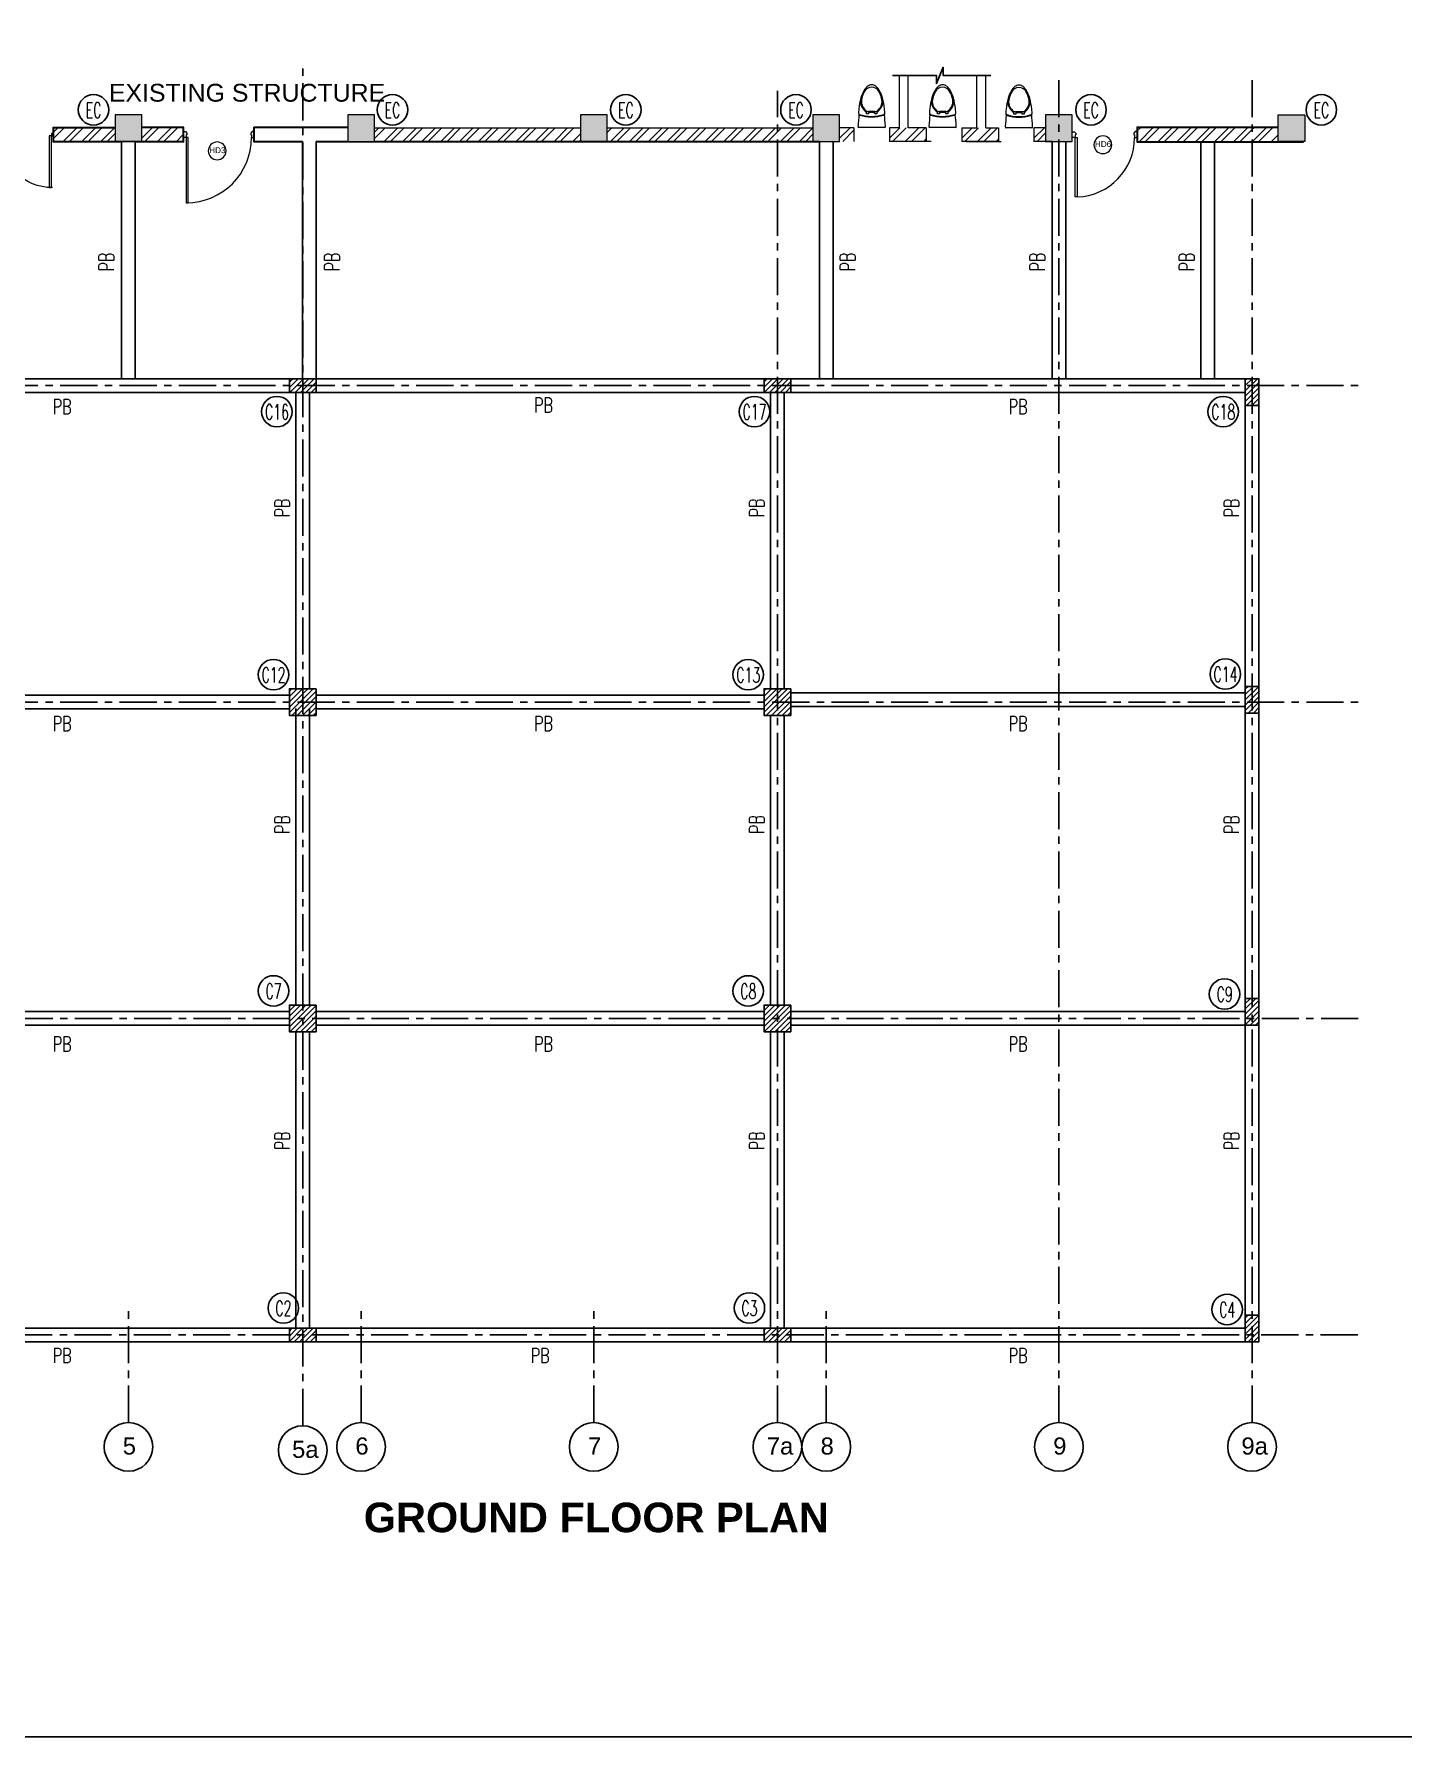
# Model space of a CAD drawing. Header units: millimetres. Extents: x 2659630 to 6742168, y -2425387 to -732288.
# Drawn here: x 2950314 to 2973377, y -1094519 to -1065675 of the extents above; entities that cross this region are included whole.
import ezdxf
from ezdxf.enums import TextEntityAlignment as Align

# ---------------------------------------------------------------- set-up
doc = ezdxf.new("R2010")
doc.units = ezdxf.units.MM
doc.header["$PDMODE"] = 35
doc.header["$PDSIZE"] = -25
doc.linetypes.add('CENTER', pattern=[2, 1.25, -0.25, 0.25, -0.25])
for name, color, linetype, lineweight in [('A-ANNO-DIMS', 211, 'Continuous', 9), ('A-AREA-IDEN', 2, 'Continuous', 9), ('A-DOOR', 31, 'Continuous', 18), ('A-DOOR-FRAM', 31, 'Continuous', 18), ('A-DOOR-IDEN', 31, 'Continuous', 9), ('A-furniture', 37, 'Continuous', 0), ('A-GRID-DIMS', 211, 'Continuous', 9), ('A-hatch', 253, 'Continuous', 0), ('A-PLASTER', 50, 'Continuous', 0), ('A-RCC', 2, 'Continuous', 0), ('A-WALL', 113, 'Continuous', 9), ('A-WALL-PATT', 111, 'Continuous', 0), ('licensing text', 7, 'Continuous', 5)]:
    doc.layers.add(name, color=color, linetype=linetype, lineweight=lineweight)
for name, color, linetype in [('S-BEAM NO', 3, 'Continuous'), ('S-BEAM OUTER', 4, 'Continuous'), ('S-BRECK LINE', 8, 'Continuous'), ('S-COLUMN', 1, 'Continuous'), ('S-COLUMN CIRCLE', 9, 'Continuous'), ('S-COLUMN HATCH', 8, 'Continuous'), ('S-COLUMN NO', 2, 'Continuous'), ('S-GRIDE CIRCLE', 8, 'Continuous'), ('S-GRIDE LINE', 8, 'CENTER'), ('S-GRIDE NO', 1, 'Continuous')]:
    doc.layers.add(name, color=color, linetype=linetype)
doc.layers.get('A-ANNO-DIMS').off()
doc.styles.add('Arial', font='arial.ttf', dxfattribs={"height": 123})
doc.styles.add('Arial_1', font='arial.ttf', dxfattribs={"height": 98.353293})
doc.styles.add('Arial_B', font='arialbd.ttf', dxfattribs={"height": 125.853552})
doc.styles.add('ROMANS', font='r.shx', dxfattribs={"width": 0.7})
doc.dimstyles.new('Diagonal_-_2_5mm_Arial', dxfattribs={"dimscale": 304.8, "dimtxt": 123, "dimasz": 0.32, "dimexe": 0.4, "dimexo": 0.5, "dimgap": 0.28, "dimtad": 1, "dimdec": 0, "dimzin": 0, "dimdsep": 46, "dimtxsty": 'Arial', "dimblk1": 'OBLIQUE', "dimblk2": 'OBLIQUE', "dimsah": 1, "dimcen": 0.09, "dimdle": 0.4, "dimazin": 0, "dimtfac": 1, "dimtdec": 0, "dimtix": 1, "dimtmove": 0, "dimatfit": 3, "dimfxl": 1, "dimfxlon": 1, "dimtvp": 1, "dimtolj": 1, "dimtzin": 0, "dimarcsym": 2})
pattern_1 = [(225, (-695727.887, -212175.8), (44.9012806, -44.9012806), [])]
pattern_2 = [(45, (2777482.52, -1241117.36), (-159.09903, 159.09903), []), (45, (2777588.58, -1241117.36), (-159.09903, 159.09903), [])]

# ---------------------------------------------------------------- blocks, each defined once
blk = doc.blocks.new('_Oblique')
at = {"color": 0, "linetype": 'ByBlock', "lineweight": -2}
blk.add_line((-0.5, -0.5), (0.5, 0.5), dxfattribs=at)
blk = doc.blocks.new('*D1912')
at = {"layer": 'A-GRID-DIMS', "color": 0, "lineweight": -2}
for p, q in [((3026076, -1094062), (3026076, -1094489)), ((2800878, -1094367), (3026198, -1094367)), ((2801000, -1094519), (2801000, -1094489))]:
    blk.add_line(p, q, dxfattribs=at)
at = {"layer": 'Defpoints', "color": 0, "ltscale": 2500}
for p in [(3026076, -1039892), (2801000, -1094367), (3026076, -1094367)]:
    blk.add_point(p, dxfattribs=at)
at = {"layer": 'A-GRID-DIMS', "color": 0, "lineweight": -2, "ltscale": 2500, "xscale": 97.536, "yscale": 97.536, "zscale": 97.536, "rotation": 180}
blk.add_blockref('_Oblique', (2801000, -1094367), dxfattribs=at)
at = {"layer": 'A-GRID-DIMS', "color": 0, "lineweight": -2, "ltscale": 2500, "xscale": 97.536, "yscale": 97.536, "zscale": 97.536}
blk.add_blockref('_Oblique', (3026076, -1094367), dxfattribs=at)
at = {"layer": 'A-GRID-DIMS', "color": 0, "ltscale": 2500, "insert": (2913538, -1094219), "char_height": 123, "attachment_point": 5, "style": 'Arial', "bg_fill": 3, "box_fill_scale": 1.1, "bg_fill_color": 257, "bg_fill_transparency": 0}
blk.add_mtext('\\A1;225076', dxfattribs=at)
blk = doc.blocks.new('DOOR D9-1800X2500-PLN')
at = {"layer": 'A-DOOR'}
for p, q in [((12, 40, 0), (12, 25, 0)), ((37, 40, 0), (12, 40, 0)), ((12, 25, 0), (22, 25, 0)), ((12, 15, 0), (12, 0, 0)), ((22, 15, 0), (12, 15, 0)), ((12, 0, 0), (37, 0, 0)), ((14, 27, 0), (14, 38, 0)), ((14, 38, 0), (22, 38, 0)), ((22, 27, 0), (14, 27, 0)), ((14, 2, 0), (14, 13, 0)), ((14, 13, 0), (22, 13, 0)), ((22, 2, 0), (14, 2, 0)), ((22, 38, 0), (22, 27, 0)), ((22, 25, 0), (22, 15, 0)), ((22, 13, 0), (22, 2, 0)), ((24, 10, 0), (24, 30, 0)), ((24, 30, 0), (30, 30, 0)), ((30, 10, 0), (24, 10, 0)), ((26, 32, 0), (26, 34, 0)), ((35, 32, 0), (26, 32, 0)), ((26, 6, 0), (26, 8, 0)), ((26, 8, 0), (35, 8, 0)), ((27, 37, 0), (28, 37, 0)), ((28, 4, 0), (27, 4, 0)), ((28, 37, 0), (28, 38, 0)), ((28, 38, 0), (35, 38, 0)), ((28, 2, 0), (28, 4, 0)), ((35, 2, 0), (28, 2, 0)), ((30, 30, 0), (30, 10, 0)), ((32, 10, 0), (32, 30, 0)), ((32, 30, 0), (35, 30, 0)), ((35, 10, 0), (32, 10, 0)), ((35, 38, 0), (35, 32, 0)), ((35, 30, 0), (35, 25, 0)), ((35, 25, 0), (37, 25, 0)), ((37, 15, 0), (35, 15, 0)), ((35, 15, 0), (35, 10, 0)), ((35, 8, 0), (35, 2, 0)), ((37, 25, 0), (37, 40, 0)), ((37, 0, 0), (37, 15, 0)), ((1763, 25, 0), (1763, 40, 0)), ((1763, 40, 0), (1788, 40, 0)), ((1766, 25, 0), (1763, 25, 0)), ((1763, 0, 0), (1763, 15, 0)), ((1763, 15, 0), (1766, 15, 0)), ((1788, 0, 0), (1763, 0, 0)), ((1772, 38, 0), (1766, 38, 0)), ((1766, 38, 0), (1766, 32, 0)), ((1766, 32, 0), (1774, 32, 0)), ((1768, 30, 0), (1766, 30, 0)), ((1766, 30, 0), (1766, 25, 0)), ((1766, 15, 0), (1766, 10, 0)), ((1766, 10, 0), (1768, 10, 0)), ((1766, 8, 0), (1766, 2, 0)), ((1774, 8, 0), (1766, 8, 0)), ((1766, 2, 0), (1772, 2, 0)), ((1768, 10, 0), (1768, 30, 0)), ((1770, 30, 0), (1770, 10, 0)), ((1776, 30, 0), (1770, 30, 0)), ((1770, 10, 0), (1776, 10, 0)), ((1772, 37, 0), (1772, 38, 0)), ((1773, 37, 0), (1772, 37, 0)), ((1772, 2, 0), (1772, 4, 0)), ((1772, 4, 0), (1773, 4, 0)), ((1774, 32, 0), (1774, 34, 0)), ((1774, 6, 0), (1774, 8, 0)), ((1776, 10, 0), (1776, 30, 0)), ((1778, 38, 0), (1778, 27, 0)), ((1786, 38, 0), (1778, 38, 0)), ((1778, 27, 0), (1786, 27, 0)), ((1788, 25, 0), (1778, 25, 0)), ((1778, 25, 0), (1778, 15, 0)), ((1778, 15, 0), (1788, 15, 0)), ((1786, 13, 0), (1778, 13, 0)), ((1778, 13, 0), (1778, 2, 0)), ((1778, 2, 0), (1786, 2, 0)), ((1786, 27, 0), (1786, 38, 0)), ((1786, 2, 0), (1786, 13, 0)), ((1788, 40, 0), (1788, 25, 0)), ((1788, 15, 0), (1788, 0, 0))]:
    blk.add_line(p, q, dxfattribs=at)
at = {"layer": 'A-DOOR', "elevation": 0}
for points in [[(77, 40), (77, 915), (37, 915), (37, 40)], [(1723, 40), (1723, 915), (1763, 915), (1763, 40)]]:
    blk.add_lwpolyline(points, close=True, dxfattribs=at)
at = {"layer": 'A-DOOR'}
for centre, radius, start, end in [((25, 40), 875, 359.997, 90), ((1775, 40), 875, 90, 180.003), ((25, 36, 0), 2, 14.449, 289.7958), ((25, 4, 0), 2, 70.1472, 345.494), ((1775, 36, 0), 2, 250.2042, 165.551), ((1775, 4, 0), 2, 194.506, 109.8528)]:
    blk.add_arc(centre, radius, start, end, dxfattribs=at)
blk = doc.blocks.new('M_Door Tag_Mahindra_2_0mm - M_Door Tag_Mahindra 2-1437518-GROUND FLOOR PLAN-01')
at = {"layer": 'A-DOOR-IDEN'}
blk.add_circle((0, 0), 3, dxfattribs=at)
blk = doc.blocks.new('A$C649E5817')
at = {"layer": 'A-DOOR-FRAM'}
for p, q in [((0, 1190), (12, 1190)), ((0, 1110), (0, 1190)), ((12, 1200), (40, 1200)), ((12, 1190), (12, 1200)), ((40, 1200), (60, 1175)), ((60, 1175), (60, 1145)), ((1160, 1200), (1140, 1175)), ((1140, 1175), (1140, 1145)), ((1188, 1200), (1160, 1200)), ((1188, 1190), (1188, 1200)), ((1200, 1190), (1188, 1190)), ((1200, 1110), (1200, 1190)), ((12, 1110), (0, 1110)), ((12, 1100), (12, 1110)), ((50, 1100), (12, 1100)), ((60, 1145), (50, 1145)), ((50, 1145), (50, 1100)), ((1140, 1145), (1150, 1145)), ((1150, 1145), (1150, 1100)), ((1150, 1100), (1188, 1100)), ((1188, 1100), (1188, 1110)), ((1188, 1110), (1200, 1110))]:
    blk.add_line(p, q, dxfattribs=at)
blk.add_lwpolyline([(84, 1100), (50, 1100), (50, 0), (84, 0)], close=True, dxfattribs=at)
blk.add_arc((50, 1100), 1100, 270, 359.984, dxfattribs=at)
blk = doc.blocks.new('hjhgkhjjkhk')
at = {"layer": 'A-furniture', "linetype": 'ByBlock'}
for p, q in [((-3239410, 38907, -500), (-3238943, 38907, -500)), ((-3239263, 38679, -500), (-3239230, 38679, -500)), ((-3239263, 38630, -500), (-3239263, 38679, -500)), ((-3239230, 38679, -500), (-3239230, 38637, -500)), ((-3239123, 38651, -500), (-3239230, 38651, -500)), ((-3239123, 38679, -500), (-3239090, 38679, -500)), ((-3239123, 38637, -500), (-3239123, 38679, -500)), ((-3239090, 38679, -500), (-3239090, 38630, -500)), ((-3239231, 38637, -500), (-3239122, 38637, -500))]:
    blk.add_line(p, q, dxfattribs=at)
for centre, radius, start, end in [((-3239382, 38882, -500), 25.6, 103.2172, 184.3205), ((-3234363, 39215, -500), 5055, 183.7972, 185.9339), ((-3239285, 38652, -500), 114, 159.1995, 186.5683), ((-3239383, 38693, -500), 7.92, 185.9341, 288.7781), ((-3239379, 38706, -500), 7.92, 185.267, 288.2867), ((-3239176, 38085, -500), 635, 71.2219, 108.7781), ((-3239176, 38092, -500), 639, 71.7134, 108.2867), ((-3239125, 38450, -500), 244, 124.5259, 152.5265), ((-3239228, 38450, -500), 244, 27.4735, 55.4741), ((-3238974, 38706, -500), 7.92, 251.7135, 354.733), ((-3238970, 38693, -500), 7.92, 251.2221, 354.0659), ((-3238971, 38882, -500), 25.6, 355.6795, 76.7816), ((-3243990, 39215, -500), 5055, 354.0661, 356.2028), ((-3239068, 38652, -500), 114, 353.4317, 20.8005), ((-3234351, 39220, -500), 5080, 186.5683, 187.0896), ((-3238431, 38682, -500), 965, 185.2831, 196.4207), ((-3239160, 38466, -500), 206, 151.8794, 195.9425), ((-3238749, 38591, -500), 635, 196.5593, 209.3999), ((-3239160, 38466, -500), 191, 160.1349, 195.9191), ((-3238749, 38591, -500), 620, 196.5666, 207.1313), ((-3239125, 38450, -500), 229, 133.9968, 159.4423), ((-3239231, 38561, -500), 76.2, 90, 133.9968), ((-3239122, 38561, -500), 76.2, 46.0032, 90), ((-3239228, 38450, -500), 229, 20.5577, 46.0032), ((-3239604, 38591, -500), 620, 332.8687, 343.4334), ((-3239604, 38591, -500), 635, 330.6001, 343.4407), ((-3239193, 38466, -500), 191, 344.0809, 19.8651), ((-3239193, 38466, -500), 206, 344.0575, 28.1207), ((-3239921, 38682, -500), 965, 343.5793, 354.7169), ((-3244002, 39220, -500), 5080, 352.9104, 353.4317), ((-3239114, 38385, -500), 216, 209.3045, 232.3768), ((-3239176, 38371, -500), 140, 207.1313, 332.8687), ((-3239176, 38301, -500), 111, 231.6356, 270), ((-3239176, 38301, -500), 111, 270, 308.3644), ((-3239239, 38385, -500), 216, 307.6232, 330.6955)]:
    blk.add_arc(centre, radius, start, end, dxfattribs=at)
blk = doc.blocks.new('A$C73F500AF')
at = {"layer": 'A-DOOR'}
blk.add_lwpolyline([(50, 1000), (85, 1000), (85, 0), (50, 0)], close=True, dxfattribs=at)
blk.add_arc((50, 1000), 1000, 272.0058, 0.0695, dxfattribs=at)
at = {"layer": 'A-DOOR-FRAM'}
for p, q in [((0, 1090), (12, 1090)), ((0, 1010), (0, 1090)), ((12, 1010), (0, 1010)), ((12, 1100), (40, 1100)), ((12, 1090), (12, 1100)), ((12, 1000), (12, 1010)), ((50, 1000), (12, 1000)), ((40, 1100), (60, 1075)), ((60, 1045), (50, 1045)), ((50, 1045), (50, 1000)), ((60, 1075), (60, 1045)), ((1060, 1101), (1040, 1076)), ((1040, 1076), (1040, 1046)), ((1040, 1046), (1050, 1046)), ((1050, 1046), (1050, 1001)), ((1050, 1001), (1088, 1001)), ((1088, 1101), (1060, 1101)), ((1088, 1091), (1088, 1101)), ((1100, 1091), (1088, 1091)), ((1088, 1001), (1088, 1011)), ((1088, 1011), (1100, 1011)), ((1100, 1011), (1100, 1091))]:
    blk.add_line(p, q, dxfattribs=at)

msp = doc.modelspace()

# ---------------------------------------------------------------- dimensions: what is measured, and where the dimension line sits
at = {"layer": 'A-GRID-DIMS'}
dim = msp.add_linear_dim(base=(3026075.788, -1094366.751), p1=(2801000.17, -1094366.751, 0), p2=(3026075.788, -1039892.47), dimstyle='Diagonal_-_2_5mm_Arial', override={"dimpost": '<>', "dimtmove": 1, "dimfxl": 1, "dimfxlon": 1, "dimtfill": 1, "dimtfillclr": 0, "dimarcsym": 2}, dxfattribs=at)
dim.commit()
dim.dimension.update_dxf_attribs({"geometry": '*D1912', "text_midpoint": (2913537.979, -1094218.606)})

# ---------------------------------------------------------------- next in the draw order: hatches: boundary and pattern name
at = {"layer": 'A-WALL-PATT'}
h = msp.add_hatch(dxfattribs=at)
h.set_pattern_fill('ANSI32', color=256, scale=600, angle=360, style=0)
h.set_pattern_definition(pattern_2)
h.paths.add_polyline_path([(2951677.219, -1067251.09), (2950644.814, -1067251.144), (2950644.813, -1067481.153), (2951677.218, -1067481.086)])
h = msp.add_hatch(dxfattribs=at)
h.set_pattern_fill('ANSI32', color=256, scale=600, angle=360, style=0)
h.set_pattern_definition(pattern_2)
h.paths.add_polyline_path([(2952825.619, -1067251.221), (2952127.219, -1067251.236), (2952127.218, -1067481.315), (2952825.617, -1067481.296)])
h = msp.add_hatch(dxfattribs=at)
h.set_pattern_fill('ANSI32', color=256, scale=600, angle=360, style=0)
h.set_pattern_definition(pattern_2)
h.paths.add_polyline_path([(2959517.219, -1067251.26), (2956047.219, -1067251.139), (2956047.218, -1067481.228), (2959517.218, -1067481.321)])
h = msp.add_hatch(dxfattribs=at)
h.set_pattern_fill('ANSI32', color=256, scale=600, angle=360, style=0)
h.set_pattern_definition(pattern_2)
h.paths.add_polyline_path([(2963437.219, -1067251.26), (2959967.219, -1067251.242), (2959967.218, -1067481.239), (2959968.189, -1067481.239), (2963437.218, -1067481.424)])
h = msp.add_hatch(dxfattribs=at)
h.set_pattern_fill('ANSI32', color=256, scale=600, angle=360, style=0)
h.set_pattern_definition([(45, (2789242.52, -1241117.42), (-159.09903, 159.09903), []), (45, (2789348.58, -1241117.42), (-159.09903, 159.09903), [])])
h.paths.add_polyline_path([(2964127.297, -1067481.369), (2964127.297, -1067251.292), (2963887.219, -1067251.297), (2963887.218, -1067481.376)])
h = msp.add_hatch(dxfattribs=at)
h.set_pattern_fill('ANSI32', color=256, scale=600, angle=360, style=0)
h.set_pattern_definition([(45, (2790082.6, -1241117.45), (-159.09903, 159.09903), []), (45, (2790188.66, -1241117.45), (-159.09903, 159.09903), [])])
h.paths.add_polyline_path([(2965344.797, -1067481.184), (2965344.797, -1067251.106), (2964727.299, -1067251.322), (2964727.298, -1067481.401)])
h = msp.add_hatch(dxfattribs=at)
h.set_pattern_fill('ANSI32', color=256, scale=600, angle=360, style=0)
h.set_pattern_definition([(45, (2791300.1, -1241117.46), (-159.09903, 159.09903), []), (45, (2791406.16, -1241117.46), (-159.09903, 159.09903), [])])
h.paths.add_polyline_path([(2966562.297, -1067481.197), (2966562.297, -1067251.119), (2965944.799, -1067251.335), (2965944.798, -1067481.414)])
h = msp.add_hatch(dxfattribs=at)
h.set_pattern_fill('ANSI32', color=256, scale=600, angle=360, style=0)
h.set_pattern_definition([(45, (2792517.6, -1241117.46), (-159.09903, 159.09903), []), (45, (2792623.66, -1241117.46), (-159.09903, 159.09903), [])])
h.paths.add_polyline_path([(2967357.218, -1067481.345), (2967357.219, -1067251.267), (2967162.3, -1067251.335), (2967162.299, -1067481.414)])
h = msp.add_hatch(dxfattribs=at)
h.set_pattern_fill('ANSI32', color=256, scale=600, angle=360, style=0)
h.set_pattern_definition(pattern_2)
h.paths.add_polyline_path([(2968906.97, -1067251.138), (2971277.218, -1067251.138), (2971277.218, -1067481.146), (2968906.97, -1067481.146)])
at = {"layer": 'S-COLUMN HATCH', "true_color": 0x939598}
h = msp.add_hatch(dxfattribs=at)
h.set_pattern_fill('ANSI31', color=252, scale=20, angle=180)
h.set_pattern_definition(pattern_1)
h.paths.add_polyline_path([(2954613.907, -1071711.141), (2955063.905, -1071711.143), (2955063.906, -1071481.18), (2954613.908, -1071481.178)])
h = msp.add_hatch(dxfattribs=at)
h.set_pattern_fill('ANSI31', color=252, scale=20, angle=180)
h.set_pattern_definition(pattern_1)
h.paths.add_polyline_path([(2962613.907, -1071710.946), (2963063.905, -1071710.948), (2963063.906, -1071480.984), (2962613.908, -1071480.983)])
h = msp.add_hatch(dxfattribs=at)
h.set_pattern_fill('ANSI31', color=252, scale=20, angle=180)
h.set_pattern_definition(pattern_1)
h.paths.add_polyline_path([(2970952.312, -1071480.983), (2970722.312, -1071480.982), (2970722.309, -1071930.982), (2970842.309, -1071930.983), (2970952.309, -1071930.983)])
h = msp.add_hatch(dxfattribs=at)
h.set_pattern_fill('ANSI31', color=252, scale=20, angle=180)
h.set_pattern_definition(pattern_1)
h.paths.add_polyline_path([(2955063.836, -1076705.989), (2954613.839, -1076705.987), (2954613.838, -1077155.987), (2955063.835, -1077155.99)])
h = msp.add_hatch(dxfattribs=at)
h.set_pattern_fill('ANSI31', color=252, scale=20, angle=180)
h.set_pattern_definition(pattern_1)
h.paths.add_polyline_path([(2963063.903, -1076705.989), (2962613.906, -1076705.987), (2962613.904, -1077155.987), (2963063.902, -1077155.99)])
h = msp.add_hatch(dxfattribs=at)
h.set_pattern_fill('ANSI31', color=252, scale=20, angle=180)
h.set_pattern_definition(pattern_1)
h.paths.add_polyline_path([(2970952.284, -1076665.99), (2970722.284, -1076665.989), (2970722.282, -1077115.989), (2970842.282, -1077115.989), (2970952.282, -1077115.99)])
h = msp.add_hatch(dxfattribs=at)
h.set_pattern_fill('ANSI31', color=252, scale=20, angle=180)
h.set_pattern_definition(pattern_1)
h.paths.add_polyline_path([(2970952.294, -1081925.991), (2970722.294, -1081925.989), (2970722.292, -1082375.989), (2970842.292, -1082375.99), (2970952.292, -1082375.991)])
h = msp.add_hatch(dxfattribs=at)
h.set_pattern_fill('ANSI31', color=252, scale=20, angle=180)
h.set_pattern_definition(pattern_1)
h.paths.add_polyline_path([(2955063.836, -1082035.989), (2954613.839, -1082035.987), (2954613.838, -1082485.987), (2955063.835, -1082485.99)])
h = msp.add_hatch(dxfattribs=at)
h.set_pattern_fill('ANSI31', color=252, scale=20, angle=180)
h.set_pattern_definition(pattern_1)
h.paths.add_polyline_path([(2963063.903, -1082035.989), (2962613.906, -1082035.987), (2962613.904, -1082485.987), (2963063.902, -1082485.99)])
h = msp.add_hatch(dxfattribs=at)
h.set_pattern_fill('ANSI31', color=252, scale=20, angle=180)
h.set_pattern_definition(pattern_1)
h.paths.add_polyline_path([(2970952.255, -1087260.998), (2970722.255, -1087260.996), (2970722.252, -1087710.996), (2970842.252, -1087710.997), (2970952.252, -1087710.998)])
h = msp.add_hatch(dxfattribs=at)
h.set_pattern_fill('ANSI31', color=252, scale=20, angle=180)
h.set_pattern_definition(pattern_1)
h.paths.add_polyline_path([(2954613.837, -1087710.948), (2955063.835, -1087710.95), (2955063.836, -1087480.986), (2954613.838, -1087480.985)])
h = msp.add_hatch(dxfattribs=at)
h.set_pattern_fill('ANSI31', color=252, scale=20, angle=180)
h.set_pattern_definition(pattern_1)
h.paths.add_polyline_path([(2962613.904, -1087710.95), (2963063.902, -1087710.952), (2963063.903, -1087480.989), (2962613.905, -1087480.987)])

# ---------------------------------------------------------------- next in the draw order: linework, layer by layer
at = {"layer": 'A-hatch', "color": 252, "true_color": 0x939598}
for points in [[(2952127.218, -1067481.215), (2951677.294, -1067031.212), (2952127.218, -1067031.215)], [(2951677.294, -1067481.212), (2951677.294, -1067031.212), (2952127.218, -1067481.215)], [(2956047.218, -1067481.235), (2955597.294, -1067031.233), (2956047.218, -1067031.235)], [(2955597.294, -1067481.233), (2955597.294, -1067031.233), (2956047.218, -1067481.235)], [(2959967.218, -1067481.256), (2959517.294, -1067031.253), (2959967.218, -1067031.256)], [(2959517.294, -1067481.253), (2959517.294, -1067031.253), (2959967.218, -1067481.256)], [(2963887.218, -1067481.276), (2963437.294, -1067031.274), (2963887.218, -1067031.276)], [(2963437.294, -1067481.274), (2963437.294, -1067031.274), (2963887.218, -1067481.276)], [(2967357.22, -1067481.294), (2967357.218, -1067481.294), (2967357.22, -1067031.294)], [(2967357.22, -1067481.294), (2967357.22, -1067031.294), (2967357.292, -1067481.294)], [(2967357.292, -1067481.294), (2967357.22, -1067031.294), (2967357.292, -1067031.294)], [(2967357.292, -1067481.294), (2967357.292, -1067031.294), (2967357.294, -1067481.294)], [(2967357.294, -1067481.294), (2967357.292, -1067031.294), (2967357.294, -1067031.294)], [(2967357.294, -1067481.294), (2967357.294, -1067031.294), (2967807.218, -1067481.297)], [(2967807.218, -1067481.297), (2967357.294, -1067031.294), (2967807.218, -1067031.297)], [(2967807.218, -1067481.297), (2967807.218, -1067031.297), (2967807.22, -1067031.297)], [(2971277.22, -1067481.315), (2971277.218, -1067481.315), (2971277.22, -1067031.319)], [(2971277.22, -1067481.315), (2971277.22, -1067031.319), (2971277.292, -1067481.315)], [(2971277.292, -1067481.315), (2971277.22, -1067031.319), (2971277.292, -1067031.319)], [(2971277.292, -1067481.315), (2971277.292, -1067031.319), (2971277.294, -1067481.315)], [(2971277.294, -1067481.315), (2971277.292, -1067031.319), (2971277.294, -1067031.319)], [(2971277.294, -1067481.315), (2971277.294, -1067031.319), (2971727.218, -1067481.317)], [(2971727.218, -1067481.317), (2971277.294, -1067031.319), (2971727.218, -1067031.321)], [(2971727.218, -1067481.317), (2971727.218, -1067031.321), (2971727.22, -1067031.321)]]:
    msp.add_solid(points, dxfattribs=at)
at = {"layer": 'A-PLASTER'}
for p, q in [((2950632.813, -1067493.154), (2950632.814, -1067239.145, 0)), ((2951775.351, -1067493.079), (2950632.813, -1067493.154)), ((2950632.814, -1067239.145), (2951677.218, -1067239.09)), ((2952837.617, -1067493.299), (2952029.351, -1067493.317)), ((2952837.619, -1067239.221), (2952127.219, -1067239.236)), ((2952837.617, -1067493.299), (2952837.619, -1067239.221)), ((2954013.617, -1067493.263), (2954013.619, -1067239.184)), ((2954821.928, -1067493.245), (2954013.617, -1067493.263)), ((2955597.217, -1067239.147), (2954013.619, -1067239.184)), ((2963535.149, -1067493.43), (2955075.928, -1067493.202)), ((2971277.22, -1067239.314), (2968894.97, -1067239.137)), ((2968894.97, -1067239.137), (2968894.97, -1067493.133)), ((2968894.97, -1067493.133), (2971703.774, -1067493.307))]:
    msp.add_line(p, q, dxfattribs=at)
at = {"layer": 'A-RCC'}
for p, q in [((2951677.22, -1067031.212), (2951677.218, -1067481.214)), ((2952127.22, -1067031.215), (2951677.22, -1067031.212)), ((2952127.218, -1067481.216), (2952127.22, -1067031.215)), ((2955597.22, -1067031.233), (2955597.218, -1067481.233)), ((2956047.22, -1067031.235), (2955597.22, -1067031.233)), ((2956047.218, -1067481.235), (2956047.22, -1067031.235)), ((2963437.22, -1067031.274), (2963437.218, -1067481.367)), ((2963437.22, -1067031.274), (2963437.218, -1067481.274)), ((2963887.22, -1067031.276), (2963437.22, -1067031.274)), ((2963887.22, -1067031.276), (2963437.22, -1067031.274)), ((2963887.218, -1067481.276), (2963887.22, -1067031.276)), ((2963887.218, -1067481.276), (2963887.22, -1067031.276)), ((2967357.22, -1067031.294), (2967357.218, -1067481.294)), ((2967807.22, -1067031.297), (2967357.22, -1067031.294)), ((2967807.218, -1067481.297), (2967807.22, -1067031.297)), ((2971277.218, -1067481.315), (2971277.22, -1067031.319)), ((2971277.22, -1067031.319), (2971727.22, -1067031.321)), ((2971727.22, -1067031.321), (2971727.218, -1067481.317)), ((2951677.217, -1067481.205), (2952127.217, -1067481.207)), ((2952127.218, -1067481.216), (2951677.218, -1067481.214)), ((2955597.217, -1067481.226), (2956047.217, -1067481.228)), ((2963437.218, -1067481.274), (2963887.218, -1067481.276)), ((2963437.218, -1067481.274), (2963887.218, -1067481.276)), ((2967357.218, -1067481.294), (2967807.218, -1067481.297)), ((2971727.218, -1067481.317), (2971277.218, -1067481.315))]:
    msp.add_line(p, q, dxfattribs=at)
msp.add_lwpolyline([(2959967.218, -1067481.256), (2959967.22, -1067031.256), (2959517.22, -1067031.253), (2959517.218, -1067481.35), (2959968.189, -1067481.239), (2959518.189, -1067481.237)], dxfattribs=at)
at = {"layer": 'A-WALL'}
for p, q in [((2964893.978, -1067251.283), (2964893.974, -1066370.327)), ((2965043.978, -1067251.283), (2965043.974, -1066370.328)), ((2966200.594, -1067251.296), (2966200.59, -1066370.334)), ((2966350.594, -1067251.297), (2966350.59, -1066370.335)), ((2950644.813, -1067481.15, 0), (2950644.814, -1067251.15, 0)), ((2950644.814, -1067251.144), (2951677.218, -1067251.09)), ((2951787.351, -1067481.078), (2950644.814, -1067481.153)), ((2952825.617, -1067481.3), (2952017.351, -1067481.317)), ((2952825.619, -1067251.221), (2952127.219, -1067251.236)), ((2952825.617, -1067481.3), (2952825.619, -1067251.221)), ((2954025.617, -1067481.262), (2954025.619, -1067251.184)), ((2954833.928, -1067481.245), (2954025.617, -1067481.262)), ((2955597.217, -1067251.147), (2954025.619, -1067251.184)), ((2955597.218, -1067481.226), (2955063.928, -1067481.239)), ((2956047.218, -1067251.139), (2959517.219, -1067251.26)), ((2963547.196, -1067481.43), (2956047.218, -1067481.228)), ((2959967.219, -1067251.242), (2963437.219, -1067251.26)), ((2964127.297, -1067251.304), (2963887.219, -1067251.277)), ((2964127.297, -1067251.303), (2964127.297, -1067481.291)), ((2964893.978, -1067251.283), (2964727.297, -1067251.282)), ((2964727.297, -1067251.3), (2964727.297, -1067481.288)), ((2965344.798, -1067481.285), (2964727.298, -1067481.282)), ((2965344.797, -1067251.298), (2965043.978, -1067251.283)), ((2965344.797, -1067251.298), (2965344.797, -1067481.285)), ((2965944.797, -1067251.297), (2966200.599, -1067251.296)), ((2965944.797, -1067251.297), (2965944.797, -1067481.288)), ((2966562.298, -1067481.291), (2965944.797, -1067481.288)), ((2966350.599, -1067251.297), (2966562.297, -1067251.298)), ((2966562.298, -1067251.304), (2966562.298, -1067481.291)), ((2967357.219, -1067251.295), (2967162.297, -1067251.294)), ((2967162.298, -1067251.304), (2967162.298, -1067481.295)), ((2967467.212, -1067481.29), (2967162.298, -1067481.291)), ((2967467.212, -1067481.295), (2967697.06, -1067481.295)), ((2971277.219, -1067251.314), (2968906.97, -1067251.138)), ((2968906.97, -1067251.138), (2968906.97, -1067481.134)), ((2968906.97, -1067481.134), (2971277.218, -1067481.146)), ((2970197.212, -1067481.307), (2970197.212, -1067481.307))]:
    msp.add_line(p, q, dxfattribs=at)
at = {"layer": 'A-WALL', "color": 1}
for p, q in [((2956047.218, -1067481.248), (2956047.218, -1067251.139)), ((2965427.212, -1067481.285), (2964977.218, -1067481.283)), ((2966027.212, -1067481.288), (2966607.218, -1067481.291))]:
    msp.add_line(p, q, dxfattribs=at)
at = {"layer": 'A-WALL'}
msp.add_arc((2970197.212, -1067481.307), 20, 269.9923264, 269.9997035, dxfattribs=at)
at = {"layer": 'S-BEAM OUTER', "ltscale": 2500}
for p, q in [((2951787.351, -1067481.078), (2951787.33, -1071481.182)), ((2952017.351, -1067481.317), (2952017.303, -1071481.149)), ((2954833.907, -1071481.189), (2954833.928, -1067481.245)), ((2955063.906, -1071481.18), (2955063.804, -1067481.239)), ((2963547.196, -1071481.221), (2963547.148, -1067481.274)), ((2963777.287, -1067481.276), (2963777.334, -1071481.221)), ((2967467.053, -1071480.987), (2967467.212, -1067481.298)), ((2967697.06, -1067481.296), (2967697.191, -1071481.241)), ((2969972.294, -1067481.276, 0), (2969972.294, -1071481.011, 0)), ((2970202.294, -1071481.162, 0), (2970202.315, -1067481.141)), ((2946952.294, -1071481.088), (2954613.907, -1071481.18)), ((2955063.906, -1071481.18), (2962613.907, -1071481.18)), ((2970722.294, -1071480.987), (2963063.906, -1071480.987)), ((2946952.292, -1071711.088), (2954613.904, -1071711.18)), ((2954723.841, -1071710.987), (2954723.841, -1076705.989)), ((2954953.841, -1071710.987), (2954953.841, -1076705.989)), ((2955063.906, -1071711.18), (2962613.907, -1071711.18)), ((2962723.906, -1071710.987), (2962723.906, -1076705.989)), ((2962953.906, -1071710.987), (2962953.906, -1076705.989)), ((2963063.906, -1071710.987), (2970722.294, -1071710.987)), ((2970722.294, -1076665.99), (2970722.294, -1071930.987)), ((2970952.294, -1076665.99), (2970952.294, -1071930.987)), ((2946952.284, -1076815.99), (2954613.836, -1076815.99)), ((2955063.836, -1076815.99), (2962613.903, -1076815.99)), ((2963060.742, -1076775.991), (2970722.294, -1076775.991)), ((2963060.742, -1077005.991), (2970722.294, -1077005.991)), ((2946952.284, -1077045.99), (2954613.836, -1077045.99)), ((2954723.841, -1077040.987), (2954723.841, -1082035.989)), ((2954953.841, -1077040.987), (2954953.841, -1082035.989)), ((2955063.836, -1077045.99), (2962613.903, -1077045.99)), ((2962723.906, -1077155.989), (2962723.906, -1082035.989)), ((2962953.906, -1077155.989), (2962953.906, -1082035.989)), ((2970722.301, -1081925.991), (2970722.301, -1077115.989)), ((2970952.301, -1081925.991), (2970952.301, -1077115.989)), ((2946952.294, -1082145.988), (2954613.836, -1082145.988)), ((2955063.836, -1082145.988), (2962613.903, -1082145.988)), ((2963060.752, -1082145.988), (2970722.294, -1082145.988)), ((2946952.294, -1082375.988), (2954613.836, -1082375.988)), ((2954723.841, -1082485.984), (2954723.841, -1087480.986)), ((2954953.841, -1082485.984), (2954953.841, -1087480.986)), ((2955063.836, -1082375.988), (2962613.903, -1082375.988)), ((2962723.906, -1082485.987), (2962723.906, -1087480.989)), ((2962953.906, -1082485.987), (2962953.906, -1087480.989)), ((2963060.752, -1082375.988), (2970722.294, -1082375.988)), ((2970722.292, -1087260.989), (2970722.292, -1082375.988)), ((2970952.292, -1087260.989), (2970952.292, -1082375.988)), ((2946952.294, -1087480.989), (2954613.837, -1087480.989)), ((2955063.836, -1087480.989), (2962613.904, -1087480.989)), ((2963063.903, -1087480.991), (2970722.258, -1087480.989)), ((2946952.294, -1087710.989), (2954613.837, -1087710.989)), ((2955063.836, -1087710.989), (2962613.904, -1087710.989)), ((2963063.903, -1087710.991), (2970722.258, -1087710.989))]:
    msp.add_line(p, q, dxfattribs=at)
at = {"layer": 'S-BRECK LINE'}
msp.add_lwpolyline([(2966434.141, -1066370.328), (2965631.638, -1066370.329), (2965631.638, -1066232.955), (2965518.822, -1066507.703), (2965518.822, -1066370.329), (2964776.043, -1066370.327)], dxfattribs=at)
at = {"layer": 'S-COLUMN', "color": 1}
for points in [[(2954613.907, -1071481.18), (2955063.906, -1071481.18), (2955063.906, -1071711.182), (2954613.907, -1071711.182)], [(2962613.907, -1071480.984), (2963063.906, -1071480.984), (2963063.906, -1071710.987), (2962613.907, -1071710.987)], [(2970722.294, -1071930.987), (2970952.294, -1071930.987), (2970952.294, -1071480.987), (2970722.294, -1071480.987)], [(2955063.836, -1076705.989), (2954613.836, -1076705.989), (2954613.836, -1077155.989), (2955063.836, -1077155.989)], [(2963063.903, -1076705.989), (2962613.903, -1076705.989), (2962613.903, -1077155.989), (2963063.903, -1077155.989)], [(2970952.284, -1076665.99), (2970722.294, -1076665.99), (2970722.294, -1077115.989), (2970952.284, -1077115.989)], [(2970952.294, -1081925.991), (2970722.304, -1081925.991), (2970722.304, -1082375.99), (2970952.294, -1082375.99)], [(2955063.836, -1082035.989), (2954613.836, -1082035.989), (2954613.836, -1082485.989), (2955063.836, -1082485.989)], [(2963063.903, -1082035.989), (2962613.903, -1082035.989), (2962613.903, -1082485.989), (2963063.903, -1082485.989)], [(2970722.258, -1087260.996), (2970952.294, -1087260.996), (2970952.294, -1087710.989), (2970722.258, -1087710.989)], [(2954613.837, -1087480.986), (2955063.836, -1087480.986), (2955063.836, -1087710.989), (2954613.837, -1087710.989)], [(2962613.904, -1087480.989), (2963063.903, -1087480.989), (2963063.903, -1087710.991), (2962613.904, -1087710.991)]]:
    msp.add_lwpolyline(points, close=True, dxfattribs=at)
at = {"layer": 'S-COLUMN CIRCLE'}
for centre in [(2951312.994, -1066948.916), (2951312.994, -1066948.916), (2956350.345, -1066948.916), (2956350.345, -1066948.916), (2960282.959, -1066948.916), (2960282.959, -1066948.916), (2963150.731, -1066948.916), (2963150.731, -1066948.916), (2968123.812, -1066948.916), (2968123.812, -1066948.916), (2972005.156, -1066948.916), (2972005.156, -1066948.916), (2954403.777, -1072035.398), (2962450.843, -1072035.398), (2970350.932, -1072035.398), (2954346.227, -1076468.214), (2962346.293, -1076468.214), (2970387.51, -1076457.416), (2954346.227, -1081798.214), (2962346.293, -1081798.214), (2970374.239, -1081850.008), (2954512.006, -1087141.811), (2962366.386, -1087141.067), (2970417.074, -1087165.46)]:
    msp.add_circle(centre, 257.143, dxfattribs=at)
at = {"layer": 'S-GRIDE CIRCLE'}
for centre in [(2951902.299, -1089481.549), (2951902.299, -1089481.549), (2951902.299, -1089481.549), (2954838.841, -1089537.221), (2954838.841, -1089537.221), (2954838.841, -1089537.221), (2955822.299, -1089481.549), (2955822.299, -1089481.549), (2955822.299, -1089481.549), (2959742.299, -1089481.549), (2959742.299, -1089481.549), (2959742.299, -1089481.549), (2962838.908, -1089481.549), (2962838.908, -1089481.549), (2962838.908, -1089481.549), (2963662.299, -1089481.549), (2963662.299, -1089481.549), (2963662.299, -1089481.549), (2967582.299, -1089481.549), (2967582.299, -1089481.549), (2967582.299, -1089481.549), (2970837.299, -1089481.549), (2970837.299, -1089481.549), (2970837.299, -1089481.549)]:
    msp.add_circle(centre, 409.836, dxfattribs=at)
at = {"layer": 'S-GRIDE LINE', "ltscale": 500}
for p, q in [((2954838.841, -1089127.385), (2954838.841, -1066231.444)), ((2962838.908, -1089071.713), (2962838.908, -1066631.693)), ((2967582.299, -1089071.713), (2967582.299, -1066442.534)), ((2970837.299, -1089071.713), (2970837.299, -1066442.534)), ((2940752.673, -1071595.987), (2972627.904, -1071595.987)), ((2940752.673, -1076930.989), (2972627.904, -1076930.989)), ((2972625.226, -1082260.989), (2940752.673, -1082260.989)), ((2951902.299, -1089071.713), (2951902.299, -1087071.713)), ((2955822.299, -1089071.713), (2955822.299, -1087071.713)), ((2959742.299, -1089071.713), (2959742.299, -1087071.713)), ((2963662.299, -1089071.713), (2963662.299, -1087071.713)), ((2972617.913, -1087595.989), (2940752.673, -1087595.989))]:
    msp.add_line(p, q, dxfattribs=at)

# ---------------------------------------------------------------- next in the draw order: block references
at = {"layer": 'A-ANNO-DIMS', "xscale": -1, "rotation": 180}
msp.add_blockref('DOOR D9-1800X2500-PLN', (2948844.792, -1067346.095, 0), dxfattribs=at)
at = {"layer": 'A-ANNO-DIMS'}
for name, p in [('A$C649E5817', (2952825.526, -1068516.166)), ('A$C73F500AF', (2967807.001, -1068417.473))]:
    msp.add_blockref(name, p, dxfattribs=at)
at = {"layer": 'A-DOOR-IDEN', "xscale": -49.99999999999997, "yscale": 49.99999999999998, "zscale": 49.99999999999998, "rotation": 328.2684126260899}
for p in [(2953397.677, -1067641.333), (2968323.493, -1067537.41)]:
    msp.add_blockref('M_Door Tag_Mahindra_2_0mm - M_Door Tag_Mahindra 2-1437518-GROUND FLOOR PLAN-01', p, dxfattribs=at)
at = {"layer": 'A-WALL', "rotation": 180.0002988291295}
for p in [(-274749.33, -1028356.06), (-273554.408, -1028356.054), (-272267.792, -1028361.08)]:
    msp.add_blockref('hjhgkhjjkhk', p, dxfattribs=at)

# ---------------------------------------------------------------- next in the draw order: texts
at = {"layer": 'A-AREA-IDEN', "insert": (2959786.766, -1090421.326), "char_height": 500, "width": 7947.16905, "attachment_point": 2, "line_spacing_factor": 0.938532, "style": 'Arial_B'}
msp.add_mtext('GROUND FLOOR PLAN', dxfattribs=at)
at = {"layer": 'A-DOOR-IDEN', "char_height": 98.3533, "width": 208.8, "attachment_point": 2, "rotation": 0.1314106, "line_spacing_factor": 0.938532, "style": 'Arial_1'}
for s, insert in [('HD6', (2968326.493, -1067477.159)), ('HD3', (2953400.677, -1067581.082))]:
    msp.add_mtext(s, dxfattribs=dict(at, insert=insert))
at = {"layer": 'licensing text', "style": 'Arial'}
msp.add_text('EXISTING STRUCTURE', height=300, rotation=359.999975, dxfattribs=at).set_placement((2951572.178, -1066811.458))
at = {"layer": 'S-BEAM NO', "style": 'ROMANS', "width": 0.7}
for p in [(2951530, -1069513.448, 0), (2955333.602, -1069513.448, 0), (2964022.45, -1069513.448, 0), (2967218.439, -1069513.448, 0), (2969733.856, -1069513.448, 0), (2954492.809, -1073657.612, 0), (2962492.874, -1073657.612, 0), (2970491.259, -1073657.612, 0), (2954492.804, -1078992.468, 0), (2962492.869, -1078992.468, 0), (2970491.254, -1078992.468, 0), (2954492.809, -1084322.466, 0), (2962492.874, -1084322.466, 0), (2970491.259, -1084322.466, 0)]:
    msp.add_text('PB', height=250, rotation=90, dxfattribs=at).set_placement(p, align=Align.MIDDLE_CENTER)
for p in [(2950784.584, -1071951.78, 0), (2958896.196, -1071925.079, 0), (2966894.599, -1071951.782, 0), (2950784.584, -1077293.095, 0), (2958896.26, -1077293.095, 0), (2966894.599, -1077293.096, 0), (2950784.584, -1082693.206, 0), (2958896.255, -1082693.206, 0), (2966894.599, -1082693.207, 0), (2950784.584, -1087941.155, 0), (2958840.389, -1087941.155, 0), (2966894.599, -1087941.156, 0)]:
    msp.add_text('PB', height=250, dxfattribs=at).set_placement(p, align=Align.MIDDLE_CENTER)
at = {"layer": 'S-COLUMN NO', "style": 'ROMANS', "width": 0.6}
for s, p in [('EC', (2951314.362, -1066954.446, 0)), ('EC', (2951314.362, -1066954.446, 0)), ('EC', (2956351.714, -1066954.446, 0)), ('EC', (2956351.714, -1066954.446, 0)), ('EC', (2960284.327, -1066954.446, 0)), ('EC', (2960284.327, -1066954.446, 0)), ('EC', (2963152.099, -1066954.446, 0)), ('EC', (2963152.099, -1066954.446, 0)), ('EC', (2968125.181, -1066954.446, 0)), ('EC', (2968125.181, -1066954.446, 0)), ('EC', (2972006.525, -1066954.446, 0)), ('EC', (2972006.525, -1066954.446, 0)), ('C16', (2954405.145, -1072040.929, 0)), ('C17', (2962452.212, -1072040.929, 0)), ('C18', (2970352.301, -1072040.929, 0)), ('C12', (2954347.595, -1076473.744, 0)), ('C13', (2962347.662, -1076473.744, 0)), ('C14', (2970388.878, -1076462.946, 0)), ('C7', (2954347.595, -1081803.744, 0)), ('C8', (2962347.662, -1081803.744, 0)), ('C9', (2970375.607, -1081855.539, 0)), ('C2', (2954513.374, -1087147.341, 0)), ('C3', (2962367.755, -1087146.598, 0)), ('C4', (2970418.443, -1087170.991, 0))]:
    msp.add_text(s, height=257.1429, dxfattribs=at).set_placement(p, align=Align.MIDDLE_CENTER)
at = {"layer": 'S-GRIDE NO', "style": 'Arial'}
for s, height, p in [('5', 287.919, (2951805.618, -1089611.388)), ('5a', 287.9195, (2954659.17, -1089667.059)), ('6', 287.919, (2955725.618, -1089611.388)), ('7', 287.919, (2959645.618, -1089611.388)), ('7a', 287.9195, (2962659.237, -1089611.388)), ('8', 287.919, (2963565.618, -1089611.388)), ('9', 287.919, (2967485.618, -1089611.388)), ('9a', 287.9195, (2970657.628, -1089611.388))]:
    msp.add_text(s, height=height, dxfattribs=at).set_placement(p)

doc.saveas('drawing.dxf')
